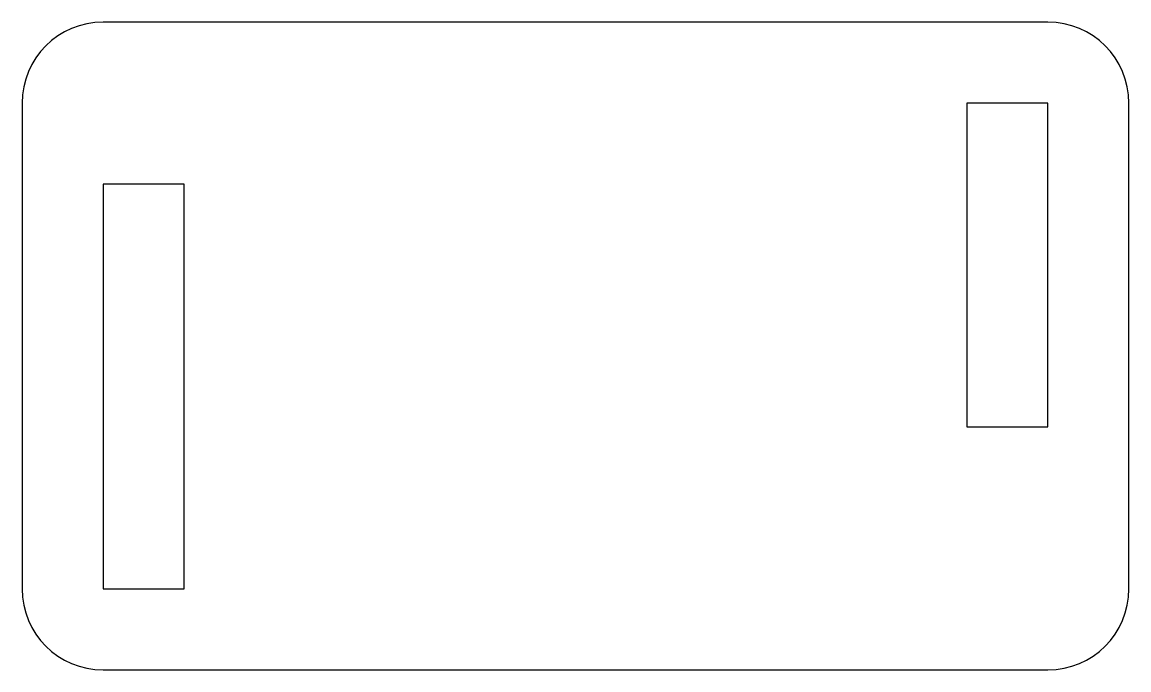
# Model space of a CAD drawing. Header units: millimetres. Extents: x -20.5 to 20.5, y -12 to 12.
import ezdxf

# ---------------------------------------------------------------- set-up
doc = ezdxf.new("R2010")
doc.units = ezdxf.units.MM

msp = doc.modelspace()

# ---------------------------------------------------------------- linework, layer by layer
at = {"color": 7, "linetype": 'Continuous', "lineweight": 25}
for p, q in [((17.5, 12), (-17.5, 12)), ((-20.5, 9), (-20.5, -9)), ((14.5, 9), (14.5, -3)), ((17.5, 9), (14.5, 9)), ((17.5, -3), (17.5, 9)), ((20.5, -9), (20.5, 9)), ((-17.5, 6), (-17.5, -9)), ((-14.5, 6), (-17.5, 6)), ((-14.5, -9), (-14.5, 6)), ((14.5, -3), (17.5, -3)), ((-17.5, -9), (-14.5, -9)), ((-17.5, -12), (17.5, -12))]:
    msp.add_line(p, q, dxfattribs=at)
for centre, start, end in [((-17.5, 9), 90, 180), ((17.5, 9), 0, 90), ((-17.5, -9), 180, 270), ((17.5, -9), 270, 0)]:
    msp.add_arc(centre, 3, start, end, dxfattribs=at)

doc.saveas('drawing.dxf')
